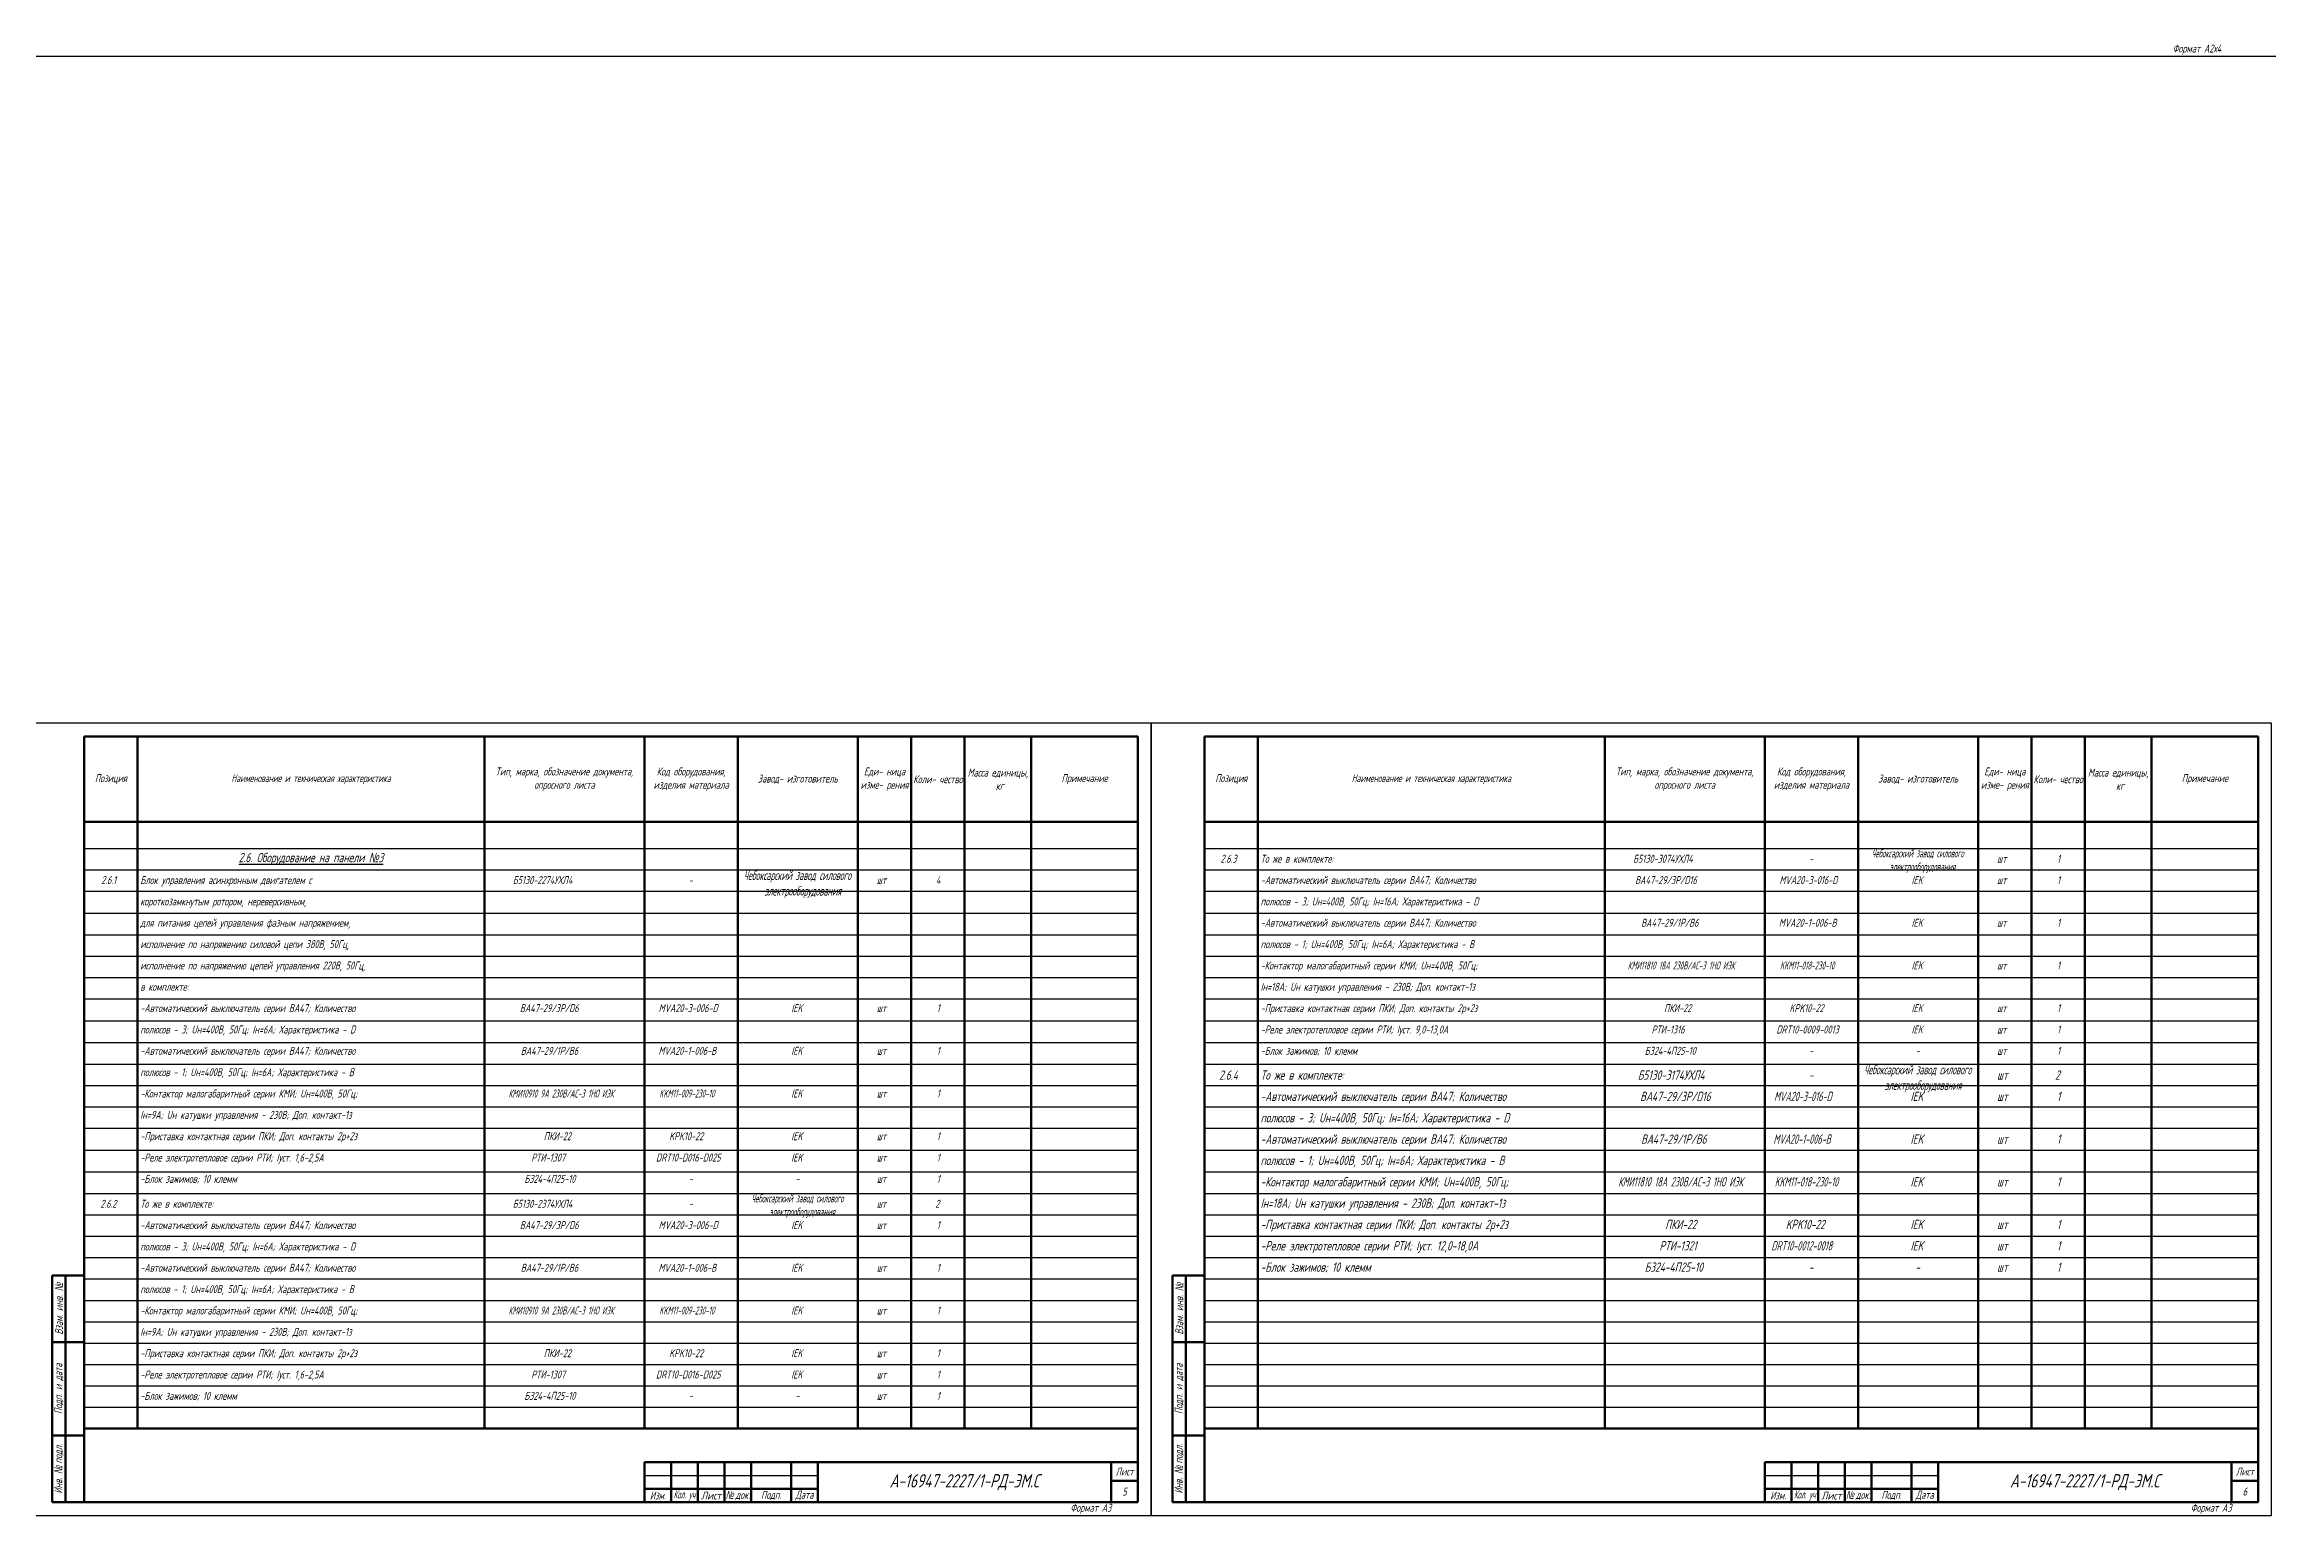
# Model space of a CAD drawing. Header units: millimetres. Extents: x 6735 to 13224, y -12144 to -9633.
# Drawn here: x 8420 to 9254, y -10774 to -10223 of the extents above; entities that cross this region are included whole.
import ezdxf

# ---------------------------------------------------------------- set-up
doc = ezdxf.new("R2010")
doc.units = ezdxf.units.MM
for name, color, linetype, lineweight in [('Рамка толстая', 7, 'Continuous', 60), ('Рамка тонкая', 5, 'Continuous', 25), ('Спецификация', 9, 'Continuous', 25), ('Текст', 2, 'Continuous', 25), ('Штампы', 252, 'Continuous', 25)]:
    doc.layers.add(name, color=color, linetype=linetype, lineweight=lineweight)
doc.styles.add('Simplex', font='simplex.shx', dxfattribs={"width": 0.7, "oblique": 15})

# ---------------------------------------------------------------- blocks, each defined once
blk = doc.blocks.new('A$C191D409F')
at = {"layer": 'Рамка тонкая'}
blk.add_line((0, 0), (1682, 0), dxfattribs=at)
blk = doc.blocks.new('A$C64336E77')
at = {"layer": 'Рамка толстая'}
for p, q in [((20, 5), (20, 292)), ((20, 292), (415, 292)), ((415, 292), (415, 5)), ((20, 5), (415, 5))]:
    blk.add_line(p, q, dxfattribs=at)
at = {"layer": 'Рамка тонкая'}
for p, q in [((0, 297), (0, 0)), ((420, 297), (0, 297)), ((420, 0), (420, 297)), ((0, 0), (420, 0))]:
    blk.add_line(p, q, dxfattribs=at)

msp = doc.modelspace()

# ---------------------------------------------------------------- linework, layer by layer
at = {"layer": 'Спецификация', "lineweight": 60}
for p, q in [((8435.10387, -10482.35746), (8830.10387, -10482.35746)), ((8435.10387, -10482.35746), (8435.10387, -10741.69079)), ((8455.10387, -10482.35746), (8455.10387, -10741.69079)), ((8585.10387, -10482.35746), (8585.10387, -10741.69079)), ((8645.10387, -10482.35746), (8645.10387, -10741.69079)), ((8680.10387, -10482.35746), (8680.10387, -10741.69079)), ((8725.10387, -10482.35746), (8725.10387, -10741.69079)), ((8745.10387, -10482.35746), (8745.10387, -10741.69079)), ((8765.10387, -10482.35746), (8765.10387, -10741.69079)), ((8790.10387, -10482.35746), (8790.10387, -10741.69079)), ((8830.10387, -10482.35746), (8830.10387, -10741.69079)), ((8855.10387, -10482.35746), (9250.10387, -10482.35746)), ((8855.10387, -10482.35746), (8855.10387, -10741.69079)), ((8875.10387, -10482.35746), (8875.10387, -10741.69079)), ((9005.10387, -10482.35746), (9005.10387, -10741.69079)), ((9065.10387, -10482.35746), (9065.10387, -10741.69079)), ((9100.10387, -10482.35746), (9100.10387, -10741.69079)), ((9145.10387, -10482.35746), (9145.10387, -10741.69079)), ((9165.10387, -10482.35746), (9165.10387, -10741.69079)), ((9185.10387, -10482.35746), (9185.10387, -10741.69079)), ((9210.10387, -10482.35746), (9210.10387, -10741.69079)), ((9250.10387, -10482.35746), (9250.10387, -10741.69079)), ((8435.10387, -10514.35746), (8830.10387, -10514.35746)), ((8855.10387, -10514.35746), (9250.10387, -10514.35746)), ((8435.10387, -10741.69079), (8830.10387, -10741.69079)), ((8855.10387, -10741.69079), (9250.10387, -10741.69079))]:
    msp.add_line(p, q, dxfattribs=at)
at = {"layer": 'Спецификация', "color": 5}
for p, q in [((8435.10387, -10524.35746), (8830.10387, -10524.35746)), ((8855.10387, -10524.35746), (9250.10387, -10524.35746)), ((8435.10387, -10532.35746), (8830.10387, -10532.35746)), ((8855.10387, -10532.35746), (9250.10387, -10532.35746)), ((8435.10387, -10540.35746), (8830.10387, -10540.35746)), ((8855.10387, -10540.35746), (9250.10387, -10540.35746)), ((8435.10387, -10548.52413), (8830.10387, -10548.52413)), ((8855.10387, -10548.52413), (9250.10387, -10548.52413)), ((8435.10387, -10556.69079), (8830.10387, -10556.69079)), ((8855.10387, -10556.69079), (9250.10387, -10556.69079)), ((8435.10387, -10564.69079), (8830.10387, -10564.69079)), ((8855.10387, -10564.69079), (9250.10387, -10564.69079)), ((8435.10387, -10572.69079), (8830.10387, -10572.69079)), ((8855.10387, -10572.69079), (9250.10387, -10572.69079)), ((8435.10387, -10580.69079), (8830.10387, -10580.69079)), ((8855.10387, -10580.69079), (9250.10387, -10580.69079)), ((8435.10387, -10588.85746), (8830.10387, -10588.85746)), ((8855.10387, -10588.85746), (9250.10387, -10588.85746)), ((8435.10387, -10597.02413), (8830.10387, -10597.02413)), ((8855.10387, -10597.02413), (9250.10387, -10597.02413)), ((8435.10387, -10605.19079), (8830.10387, -10605.19079)), ((8855.10387, -10605.19079), (9250.10387, -10605.19079)), ((8435.10387, -10613.19079), (8830.10387, -10613.19079)), ((8855.10387, -10613.19079), (9250.10387, -10613.19079)), ((8435.10387, -10621.19079), (8830.10387, -10621.19079)), ((8855.10387, -10621.19079), (9250.10387, -10621.19079)), ((8435.10387, -10629.19079), (8830.10387, -10629.19079)), ((8855.10387, -10629.19079), (9250.10387, -10629.19079)), ((8435.10387, -10637.35746), (8830.10387, -10637.35746)), ((8855.10387, -10637.35746), (9250.10387, -10637.35746)), ((8435.10387, -10645.52413), (8830.10387, -10645.52413)), ((8855.10387, -10645.52413), (9250.10387, -10645.52413)), ((8435.10387, -10653.69079), (8830.10387, -10653.69079)), ((8855.10387, -10653.69079), (9250.10387, -10653.69079)), ((8435.10387, -10661.69079), (8830.10387, -10661.69079)), ((8855.10387, -10661.69079), (9250.10387, -10661.69079)), ((8435.10387, -10669.69079), (8830.10387, -10669.69079)), ((8855.10387, -10669.69079), (9250.10387, -10669.69079)), ((8435.10387, -10677.69079), (8830.10387, -10677.69079)), ((8855.10387, -10677.69079), (9250.10387, -10677.69079)), ((8435.10387, -10685.69079), (8830.10387, -10685.69079)), ((8855.10387, -10685.69079), (9250.10387, -10685.69079)), ((8435.10387, -10693.69079), (8830.10387, -10693.69079)), ((8855.10387, -10693.69079), (9250.10387, -10693.69079)), ((8435.10387, -10701.69079), (8830.10387, -10701.69079)), ((8855.10387, -10701.69079), (9250.10387, -10701.69079)), ((8435.10387, -10709.69079), (8830.10387, -10709.69079)), ((8435.10387, -10717.69079), (8830.10387, -10717.69079)), ((8855.10387, -10709.69079), (9250.10387, -10709.69079)), ((8855.10387, -10717.69079), (9250.10387, -10717.69079)), ((8435.10387, -10725.69079), (8830.10387, -10725.69079)), ((8855.10387, -10725.69079), (9250.10387, -10725.69079)), ((8435.10387, -10733.69079), (8830.10387, -10733.69079)), ((8855.10387, -10733.69079), (9250.10387, -10733.69079))]:
    msp.add_line(p, q, dxfattribs=at)
at = {"layer": 'Штампы', "lineweight": 60}
for p, q in [((8423.10387, -10769.35746), (8423.10387, -10684.35746)), ((8423.10387, -10684.35746), (8435.10387, -10684.35746)), ((8428.10387, -10769.35746), (8428.10387, -10684.35746)), ((8435.10387, -10769.35746), (8435.10387, -10684.35746)), ((8843.10387, -10769.35746), (8843.10387, -10684.35746)), ((8843.10387, -10684.35746), (8855.10387, -10684.35746)), ((8848.10387, -10769.35746), (8848.10387, -10684.35746)), ((8855.10387, -10769.35746), (8855.10387, -10684.35746)), ((8423.10387, -10709.35746), (8435.10387, -10709.35746)), ((8843.10387, -10709.35746), (8855.10387, -10709.35746)), ((8423.10387, -10744.35746), (8435.10387, -10744.35746)), ((8843.10387, -10744.35746), (8855.10387, -10744.35746)), ((8645.10387, -10754.35746), (8830.10387, -10754.35746)), ((8645.10387, -10754.35746), (8645.10387, -10769.35746)), ((8655.10387, -10754.35746), (8655.10387, -10769.35746)), ((8665.10387, -10754.35746), (8665.10387, -10769.35746)), ((8675.10387, -10754.35746), (8675.10387, -10769.35746)), ((8685.10387, -10754.35746), (8685.10387, -10769.35746)), ((8700.10387, -10754.35746), (8700.10387, -10769.35746)), ((8710.10387, -10754.35746), (8710.10387, -10769.35746)), ((8820.10387, -10754.35746), (8820.10387, -10769.35746)), ((8830.10387, -10754.35746), (8830.10387, -10769.35746)), ((9065.10387, -10754.35746), (9250.10387, -10754.35746)), ((9065.10387, -10754.35746), (9065.10387, -10769.35746)), ((9075.10387, -10754.35746), (9075.10387, -10769.35746)), ((9085.10387, -10754.35746), (9085.10387, -10769.35746)), ((9095.10387, -10754.35746), (9095.10387, -10769.35746)), ((9105.10387, -10754.35746), (9105.10387, -10769.35746)), ((9120.10387, -10754.35746), (9120.10387, -10769.35746)), ((9130.10387, -10754.35746), (9130.10387, -10769.35746)), ((9240.10387, -10754.35746), (9240.10387, -10769.35746)), ((9250.10387, -10754.35746), (9250.10387, -10769.35746)), ((8645.10387, -10764.35746), (8710.10387, -10764.35746)), ((8820.10387, -10761.35746), (8830.10387, -10761.35746)), ((9065.10387, -10764.35746), (9130.10387, -10764.35746)), ((9240.10387, -10761.35746), (9250.10387, -10761.35746)), ((8423.10387, -10769.35746), (8435.10387, -10769.35746)), ((8645.10387, -10769.35746), (8830.10387, -10769.35746)), ((8843.10387, -10769.35746), (8855.10387, -10769.35746)), ((9065.10387, -10769.35746), (9250.10387, -10769.35746))]:
    msp.add_line(p, q, dxfattribs=at)
at = {"layer": 'Штампы', "color": 5, "lineweight": 25}
for p, q in [((8645.10387, -10759.35746), (8710.10387, -10759.35746)), ((9065.10387, -10759.35746), (9130.10387, -10759.35746))]:
    msp.add_line(p, q, dxfattribs=at)
at = {"layer": 'Штампы', "color": 8, "lineweight": 0}
for p, q in [((8645.10387, -10774.35746), (8830.10387, -10774.35746)), ((9065.10387, -10774.35746), (9250.10387, -10774.35746))]:
    msp.add_line(p, q, dxfattribs=at)

# ---------------------------------------------------------------- block references
for name, p in [('A$C191D409F', (7575.10387, -10227.35746)), ('A$C64336E77', (8415.10389, -10774.35745)), ('A$C64336E77', (8835.10389, -10774.35745))]:
    msp.add_blockref(name, p)

# ---------------------------------------------------------------- texts
at = {"layer": 'Спецификация', "color": 2, "attachment_point": 5, "style": 'Simplex'}
for s, insert, char_height, width in [('{\\C2;Позиция}', (8445.10387, -10498.35746), 3, 20), ('{\\Fgost|c204;\\Q15;\\C2;Наименование и техническая характеристика}', (8520.10387, -10498.35746), 3, 130), ('{\\C2;Тип, марка, обозначение документа, опросного листа}', (8615.10387, -10498.35746), 3, 60), ('{\\C2;Код оборудования, изделия материала}', (8662.60387, -10498.35746), 3, 35), ('{\\C2;Завод- изготовитель}', (8702.60387, -10498.35746), 3, 45), ('{\\C2;Еди- ница изме- рения}', (8735.10387, -10498.35746), 3, 20), ('{\\C2;Коли- чество}', (8755.10387, -10498.35746), 3, 20), ('{\\C2;Масса единицы,  кг}', (8777.60387, -10498.35746), 3, 25), ('{\\C2;Примечание}', (8810.10387, -10498.35746), 3, 40), ('{\\C2;Позиция}', (8865.10387, -10498.35746), 3, 20), ('{\\Fgost|c204;\\Q15;\\C2;Наименование и техническая характеристика}', (8940.10387, -10498.35746), 3, 130), ('{\\C2;Тип, марка, обозначение документа, опросного листа}', (9035.10387, -10498.35746), 3, 60), ('{\\C2;Код оборудования, изделия материала}', (9082.60387, -10498.35746), 3, 35), ('{\\C2;Завод- изготовитель}', (9122.60387, -10498.35746), 3, 45), ('{\\C2;Еди- ница изме- рения}', (9155.10387, -10498.35746), 3, 20), ('{\\C2;Коли- чество}', (9175.10387, -10498.35746), 3, 20), ('{\\C2;Масса единицы,  кг}', (9197.60387, -10498.35746), 3, 25), ('{\\C2;Примечание}', (9230.10387, -10498.35746), 3, 40), ('{\\L2.6. Оборудование на панели \\fArial|b0|i0|c204|p34;№\\Fsimplex|c204;3}', (8520.10387, -10528.19079), 3.5, 126)]:
    msp.add_mtext(s, dxfattribs=dict(at, insert=insert, char_height=char_height, width=width))
at = {"layer": 'Текст', "attachment_point": 1, "style": 'Simplex'}
for s, width, insert, char_height in [('\\pi5.12372;{\\W0.5;Чебоксарский завод силового \\P\\pi11.78507;электрооборудования}', 45, (9100.10387, -10524.63263), 3), ('\\pi2.22767;{\\W0.5;Чебоксарский завод силового \\P\\pi9.99925;электрооборудования}', 45, (8680.10387, -10532.63263), 3.5), ('\\pi5.94808;2.6.3', 20, (8855.10387, -10526.66872), 3), ('То же в комплекте:', 129, (8876.10387, -10526.66872), 3), ('\\pi10.6338;Б5130-3074УХЛ4', 60, (9005.10387, -10526.66872), 3), ('\\pi16.6;-', 35, (9065.10387, -10526.66872), 3), ('\\pi7.0965;шт', 20, (9145.10387, -10526.66872), 3), ('\\pi9.59808;1', 20, (9165.10387, -10526.66872), 3), ('\\pi6.34808;2.6.1', 20, (8435.10387, -10534.66872), 3), ('Блок управления асинхронным двигателем с ', 129, (8456.10387, -10534.66872), 3), ('\\pi10.6338;Б5130-2274УХЛ4', 60, (8585.10387, -10534.66872), 3), ('\\pi16.6;-', 35, (8645.10387, -10534.66872), 3), ('\\pi7.0965;шт', 20, (8725.10387, -10534.66872), 3), ('\\pi9.23205;4', 20, (8745.10387, -10534.66872), 3), ('полюсов - 3; Uн=400В, 50Гц; Iн=16А; Характеристика - D', 129, (8876.10387, -10542.66872), 3), ('-Автоматический выключатель серии ВА47; Количество', 129, (8876.10387, -10534.66872), 3), ('\\pi11.394;ВА47-29/3Р/D16', 60, (9005.10387, -10534.66872), 3), ('\\pi5.49377;{\\W0.6;MVA20-3-016-D}', 35, (9065.10387, -10534.66872), 3), ('\\pi20.04808;IEK', 45, (9100.10387, -10534.66872), 3), ('\\pi7.0965;шт', 20, (9145.10387, -10534.66872), 3), ('\\pi9.59808;1', 20, (9165.10387, -10534.66872), 3), ('для питания цепей управления фазным напряжением,', 129, (8456.10387, -10550.66872), 3), ('короткозамкнутым ротором, нереверсивным, ', 129, (8456.10387, -10542.66872), 3), ('-Автоматический выключатель серии ВА47; Количество', 129, (8876.10387, -10550.66872), 3), ('\\pi13.643;ВА47-29/1Р/В6', 60, (9005.10387, -10550.66872), 3), ('\\pi5.26035;{\\W0.6;MVA20-1-006-В}', 35, (9065.10387, -10550.66872), 3), ('\\pi20.04808;IEK', 45, (9100.10387, -10550.66872), 3), ('\\pi9.59808;1', 20, (9165.10387, -10550.66872), 3), ('исполнение по напряжению силовой цепи 380В, 50Гц,', 129, (8456.10387, -10558.66872), 3), ('полюсов - 1; Uн=400В, 50Гц; Iн=6А; Характеристика - В', 129, (8876.10387, -10558.66872), 3), ('\\pi7.0965;шт', 20, (9145.10387, -10550.66872), 3), ('{\\W0.7;исполнение по напряжению цепей управления 220В, 50Гц,}', 129, (8456.10387, -10566.66872), 3), ('-Контактор малогабаритный серии КМИ; Uн=400В, 50Гц; ', 129, (8876.10387, -10566.66872), 3), ('\\pi8.63379;{\\W0.5;КМИ11810 18А 230В/АС-3 1НО ИЭК}', 60, (9005.10387, -10566.66872), 3), ('\\pi5.71035;{\\W0.5;KKM11-018-230-10}', 35, (9065.10387, -10566.66872), 3), ('\\pi20.04808;IEK', 45, (9100.10387, -10566.66872), 3), ('\\pi7.0965;шт', 20, (9145.10387, -10566.66872), 3), ('\\pi9.59808;1', 20, (9165.10387, -10566.66872), 3), ('в комплекте:', 129, (8456.10387, -10574.66872), 3), ('Iн=18А; Uн катушки управления - 230В; Доп. контакт-1з', 129, (8876.10387, -10574.66872), 3), ('-Автоматический выключатель серии ВА47; Количество', 129, (8456.10387, -10582.66872), 3), ('\\pi13.293;ВА47-29/3Р/D6', 60, (8585.10387, -10582.66872), 3), ('\\pi5.32234;{\\W0.6;MVA20-3-006-D}', 35, (8645.10387, -10582.66872), 3), ('\\pi20.04808;IEK', 45, (8680.10387, -10582.66872), 3), ('\\pi7.0965;шт', 20, (8725.10387, -10582.66872), 3), ('\\pi9.59808;1', 20, (8745.10387, -10582.66872), 3), ('{\\W0.7;-Приставка контактная серии ПКИ; Доп. контакты 2р+2з}', 129, (8876.10387, -10582.66872), 3), ('\\pi22.234;ПКИ-22', 60, (9005.10387, -10582.66872), 3), ('\\pi9.27463;KPK10-22', 35, (9065.10387, -10582.66872), 3), ('\\pi20.04808;IEK', 45, (9100.10387, -10582.66872), 3), ('\\pi7.0965;шт', 20, (9145.10387, -10582.66872), 3), ('\\pi9.59808;1', 20, (9165.10387, -10582.66872), 3), ('{\\W0.7;полюсов - 3; Uн=400В, 50Гц; Iн=6А; Характеристика - D}', 129, (8456.10387, -10590.66872), 3), ('-Реле электротепловое серии РТИ; Iуст. 9,0-13,0А', 129, (8876.10387, -10590.66872), 3), ('\\pi17.5713;РТИ-1316', 60, (9005.10387, -10590.66872), 3), ('\\pi4.3695;{\\W0.6;DRT10-0009-0013}', 35, (9065.10387, -10590.66872), 3), ('\\pi20.04808;IEK', 45, (9100.10387, -10590.66872), 3), ('\\pi7.0965;шт', 20, (9145.10387, -10590.66872), 3), ('\\pi9.59808;1', 20, (9165.10387, -10590.66872), 3), ('-Автоматический выключатель серии ВА47; Количество', 129, (8456.10387, -10598.66872), 3), ('\\pi13.643;ВА47-29/1Р/В6', 60, (8585.10387, -10598.66872), 3), ('\\pi5.26035;{\\W0.6;MVA20-1-006-В}', 35, (8645.10387, -10598.66872), 3), ('\\pi20.04808;IEK', 45, (8680.10387, -10598.66872), 3), ('\\pi7.0965;шт', 20, (8725.10387, -10598.66872), 3), ('\\pi9.59808;1', 20, (8745.10387, -10598.66872), 3), ('-Блок зажимов; 10 клемм', 129, (8876.10387, -10598.66872), 3), ('\\pi14.988;БЗ24-4П25-10', 60, (9005.10387, -10598.66872), 3), ('\\pi16.6;-', 35, (9065.10387, -10598.66872), 3), ('\\pi21.6;-', 45, (9100.10387, -10598.66872), 3), ('\\pi7.0965;шт', 20, (9145.10387, -10598.66872), 3), ('\\pi9.59808;1', 20, (9165.10387, -10598.66872), 3), ('полюсов - 1; Uн=400В, 50Гц; Iн=6А; Характеристика - В', 129, (8456.10387, -10606.66872), 3), ('\\pi5.44776;2.6.4', 20, (8855.10387, -10607.50205), 3.5), ('То же в комплекте:', 129, (8876.10387, -10607.50205), 3.5), ('\\pi12.4061;Б5130-3174УХЛ4', 60, (9005.10387, -10607.50205), 3.5), ('\\pi2.22767;{\\W0.5;Чебоксарский завод силового \\P\\pi9.99925;электрооборудования}', 45, (9100.10387, -10605.46596), 3.5), ('\\pi7.0965;шт', 20, (9145.10387, -10607.50205), 3.5), ('\\pi8.86207;2', 20, (9165.10387, -10607.50205), 3.5), ('-Контактор малогабаритный серии КМИ; Uн=400В, 50Гц; ', 129, (8456.10387, -10614.66872), 3), ('\\pi9.06236;{\\W0.5;КМИ10910 9А 230В/АС-3 1НО ИЭК}', 60, (8585.10387, -10614.66872), 3), ('\\pi5.56749;{\\W0.5;KKM11-009-230-10}', 35, (8645.10387, -10614.66872), 3), ('\\pi20.04808;IEK', 45, (8680.10387, -10614.66872), 3), ('\\pi7.0965;шт', 20, (8725.10387, -10614.66872), 3), ('\\pi9.59808;1', 20, (8745.10387, -10614.66872), 3), ('-Автоматический выключатель серии ВА47; Количество', 129, (8876.10387, -10615.50205), 3.5), ('\\pi13.293;ВА47-29/3Р/D16', 60, (9005.10387, -10615.50205), 3.5), ('\\pi3.49273;{\\W0.6;MVA20-3-016-D}', 35, (9065.10387, -10615.50205), 3.5), ('\\pi16.45;-', 35, (9065.10387, -10607.50205), 3.5), ('\\pi19.63942;IEK', 45, (9100.10387, -10615.50205), 3.5), ('\\pi7.0965;шт', 20, (9145.10387, -10615.50205), 3.5), ('\\pi9.53109;1', 20, (9165.10387, -10615.50205), 3.5), ('Iн=9А; Uн катушки управления - 230В; Доп. контакт-1з', 129, (8456.10387, -10622.66872), 3), ('полюсов - 3; Uн=400В, 50Гц; Iн=16А; Характеристика - D', 129, (8876.10387, -10623.50205), 3.5), ('{\\W0.7;-Приставка контактная серии ПКИ; Доп. контакты 2р+2з}', 129, (8456.10387, -10630.66872), 3), ('\\pi22.234;ПКИ-22', 60, (8585.10387, -10630.66872), 3), ('\\pi9.27463;KPK10-22', 35, (8645.10387, -10630.66872), 3), ('\\pi20.04808;IEK', 45, (8680.10387, -10630.66872), 3), ('\\pi7.0965;шт', 20, (8725.10387, -10630.66872), 3), ('\\pi9.59808;1', 20, (8745.10387, -10630.66872), 3), ('-Автоматический выключатель серии ВА47; Количество', 129, (8876.10387, -10631.50205), 3.5), ('\\pi13.643;ВА47-29/1Р/В6', 60, (9005.10387, -10631.50205), 3.5), ('\\pi3.22041;{\\W0.6;MVA20-1-006-В}', 35, (9065.10387, -10631.50205), 3.5), ('\\pi19.63942;IEK', 45, (9100.10387, -10631.50205), 3.5), ('\\pi7.0965;шт', 20, (9145.10387, -10631.50205), 3.5), ('\\pi9.53109;1', 20, (9165.10387, -10631.50205), 3.5), ('-Реле электротепловое серии РТИ; Iуст. 1,6-2,5А', 129, (8456.10387, -10638.66872), 3), ('\\pi17.5713;РТИ-1307', 60, (8585.10387, -10638.66872), 3), ('\\pi4.32665;{\\W0.6;DRT10-D016-D025}', 35, (8645.10387, -10638.66872), 3), ('\\pi20.04808;IEK', 45, (8680.10387, -10638.66872), 3), ('\\pi7.0965;шт', 20, (8725.10387, -10638.66872), 3), ('\\pi9.59808;1', 20, (8745.10387, -10638.66872), 3), ('полюсов - 1; Uн=400В, 50Гц; Iн=6А; Характеристика - В', 129, (8876.10387, -10639.50205), 3.5), ('-Блок зажимов; 10 клемм', 129, (8456.10387, -10646.66872), 3), ('\\pi14.988;БЗ24-4П25-10', 60, (8585.10387, -10646.66872), 3), ('\\pi16.6;-', 35, (8645.10387, -10646.66872), 3), ('\\pi21.6;-', 45, (8680.10387, -10646.66872), 3), ('\\pi7.0965;шт', 20, (8725.10387, -10646.66872), 3), ('\\pi9.59808;1', 20, (8745.10387, -10646.66872), 3), ('-Контактор малогабаритный серии КМИ; Uн=400В, 50Гц; ', 129, (8876.10387, -10647.50205), 3.5), ('\\pi5.07276;{\\W0.5;КМИ11810 18А 230В/АС-3 1НО ИЭК}', 60, (9005.10387, -10647.50205), 3.5), ('\\pi3.74541;{\\W0.5;KKM11-018-230-10}', 35, (9065.10387, -10647.50205), 3.5), ('\\pi19.63942;IEK', 45, (9100.10387, -10647.50205), 3.5), ('\\pi7.0965;шт', 20, (9145.10387, -10647.50205), 3.5), ('\\pi9.53109;1', 20, (9165.10387, -10647.50205), 3.5), ('\\pi6.02463;2.6.2', 20, (8435.10387, -10656.00205), 3), ('То же в комплекте:', 129, (8456.10387, -10656.00205), 3), ('\\pi10.6338;Б5130-2374УХЛ4', 60, (8585.10387, -10656.00205), 3), ('\\pi16.6;-', 35, (8645.10387, -10656.00205), 3), ('\\pi5.12372;{\\W0.5;Чебоксарский завод силового \\P\\pi11.78507;электрооборудования}', 45, (8680.10387, -10653.96596), 3), ('\\pi7.0965;шт', 20, (8725.10387, -10656.00205), 3), ('\\pi9.02463;2', 20, (8745.10387, -10656.00205), 3), ('Iн=18А; Uн катушки управления - 230В; Доп. контакт-1з', 129, (8876.10387, -10655.50205), 3.5), ('-Автоматический выключатель серии ВА47; Количество', 129, (8456.10387, -10664.00205), 3), ('\\pi13.293;ВА47-29/3Р/D6', 60, (8585.10387, -10664.00205), 3), ('\\pi5.32234;{\\W0.6;MVA20-3-006-D}', 35, (8645.10387, -10664.00205), 3), ('\\pi20.04808;IEK', 45, (8680.10387, -10664.00205), 3), ('\\pi7.0965;шт', 20, (8725.10387, -10664.00205), 3), ('\\pi9.59808;1', 20, (8745.10387, -10664.00205), 3), ('{\\W0.7;-Приставка контактная серии ПКИ; Доп. контакты 2р+2з}', 129, (8876.10387, -10663.50205), 3.5), ('\\pi22.67874;ПКИ-22', 60, (9005.10387, -10663.50205), 3.5), ('\\pi7.90374;KPK10-22', 35, (9065.10387, -10663.50205), 3.5), ('\\pi19.63942;IEK', 45, (9100.10387, -10663.50205), 3.5), ('\\pi7.0965;шт', 20, (9145.10387, -10663.50205), 3.5), ('\\pi9.53109;1', 20, (9165.10387, -10663.50205), 3.5), ('{\\W0.7;полюсов - 3; Uн=400В, 50Гц; Iн=6А; Характеристика - D}', 129, (8456.10387, -10672.00205), 3), ('-Реле электротепловое серии РТИ; Iуст. 12,0-18,0А', 129, (8876.10387, -10671.50205), 3.5), ('\\pi20.49985;РТИ-1321', 60, (9005.10387, -10671.50205), 3.5), ('\\pi2.44808;{\\W0.6;DRT10-0012-0018}', 35, (9065.10387, -10671.50205), 3.5), ('\\pi19.63942;IEK', 45, (9100.10387, -10671.50205), 3.5), ('\\pi7.0965;шт', 20, (9145.10387, -10671.50205), 3.5), ('\\pi9.53109;1', 20, (9165.10387, -10671.50205), 3.5), ('-Автоматический выключатель серии ВА47; Количество', 129, (8456.10387, -10680.00205), 3), ('\\pi13.643;ВА47-29/1Р/В6', 60, (8585.10387, -10680.00205), 3), ('\\pi5.26035;{\\W0.6;MVA20-1-006-В}', 35, (8645.10387, -10680.00205), 3), ('\\pi20.04808;IEK', 45, (8680.10387, -10680.00205), 3), ('\\pi7.0965;шт', 20, (8725.10387, -10680.00205), 3), ('\\pi9.59808;1', 20, (8745.10387, -10680.00205), 3), ('-Блок зажимов; 10 клемм', 129, (8876.10387, -10679.50205), 3.5), ('\\pi14.98805;БЗ24-4П25-10', 60, (9005.10387, -10679.50205), 3.5), ('\\pi16.45;-', 35, (9065.10387, -10679.50205), 3.5), ('\\pi21.45;-', 45, (9100.10387, -10679.50205), 3.5), ('\\pi7.0965;шт', 20, (9145.10387, -10679.50205), 3.5), ('\\pi9.53109;1', 20, (9165.10387, -10679.50205), 3.5), ('полюсов - 1; Uн=400В, 50Гц; Iн=6А; Характеристика - В', 129, (8456.10387, -10688.00205), 3), ('-Контактор малогабаритный серии КМИ; Uн=400В, 50Гц; ', 129, (8456.10387, -10696.00205), 3), ('\\pi9.06236;{\\W0.5;КМИ10910 9А 230В/АС-3 1НО ИЭК}', 60, (8585.10387, -10696.00205), 3), ('\\pi5.56749;{\\W0.5;KKM11-009-230-10}', 35, (8645.10387, -10696.00205), 3), ('\\pi20.04808;IEK', 45, (8680.10387, -10696.00205), 3), ('\\pi7.0965;шт', 20, (8725.10387, -10696.00205), 3), ('\\pi9.59808;1', 20, (8745.10387, -10696.00205), 3), ('Iн=9А; Uн катушки управления - 230В; Доп. контакт-1з', 129, (8456.10387, -10704.00205), 3), ('{\\W0.7;-Приставка контактная серии ПКИ; Доп. контакты 2р+2з}', 129, (8456.10387, -10712.00205), 3), ('\\pi22.234;ПКИ-22', 60, (8585.10387, -10712.00205), 3), ('\\pi9.27463;KPK10-22', 35, (8645.10387, -10712.00205), 3), ('\\pi20.04808;IEK', 45, (8680.10387, -10712.00205), 3), ('\\pi7.0965;шт', 20, (8725.10387, -10712.00205), 3), ('\\pi9.59808;1', 20, (8745.10387, -10712.00205), 3), ('-Реле электротепловое серии РТИ; Iуст. 1,6-2,5А', 129, (8456.10387, -10720.00205), 3), ('\\pi17.5713;РТИ-1307', 60, (8585.10387, -10720.00205), 3), ('\\pi4.32665;{\\W0.6;DRT10-D016-D025}', 35, (8645.10387, -10720.00205), 3), ('\\pi20.04808;IEK', 45, (8680.10387, -10720.00205), 3), ('\\pi7.0965;шт', 20, (8725.10387, -10720.00205), 3), ('\\pi9.59808;1', 20, (8745.10387, -10720.00205), 3), ('-Блок зажимов; 10 клемм', 129, (8456.10387, -10728.00205), 3), ('\\pi14.988;БЗ24-4П25-10', 60, (8585.10387, -10728.00205), 3), ('\\pi16.6;-', 35, (8645.10387, -10728.00205), 3), ('\\pi21.6;-', 45, (8680.10387, -10728.00205), 3), ('\\pi7.0965;шт', 20, (8725.10387, -10728.00205), 3), ('\\pi9.59808;1', 20, (8745.10387, -10728.00205), 3)]:
    msp.add_mtext_dynamic_manual_height_columns(s, width=width, gutter_width=12.5, heights=[0], dxfattribs=dict(at, insert=insert, char_height=char_height))
at = {"layer": 'Штампы', "color": 2, "style": 'Simplex'}
for s, insert, char_height, width, attachment_point in [('Формат А2х4', (9227.10387, -10224.85746), 3, 50, 5), ('А-16947-2227/1-РД-ЭМ.С', (8765.10387, -10761.85746), 5, 110, 5), ('{\\W0.7;Лист}', (8825.10387, -10757.85746), 3, 10, 5), ('А-16947-2227/1-РД-ЭМ.С', (9185.10387, -10761.85746), 5, 110, 5), ('{\\W0.7;Лист}', (9245.10387, -10757.85746), 3, 10, 5), ('Изм.', (8650.10387, -10766.85746), 3, 10, 5), ('{\\W0.5;Кол. уч}', (8660.10387, -10766.85746), 3, 10, 5), ('{\\W0.8;Лист}', (8670.10387, -10766.85746), 3, 10, 5), ('{\\fArial|b0|i0|c204|p34;\\W0.6;№ \\Fsimplex|c204;док.}', (8680.10387, -10766.85746), 3, 10, 5), ('Подп.', (8692.60387, -10766.85746), 3, 15, 5), ('{\\W0.7;Дата}', (8705.10387, -10766.85746), 3, 10, 5), ('5', (8825.10387, -10765.35746), 3, 10, 5), ('Изм.', (9070.10387, -10766.85746), 3, 10, 5), ('{\\W0.5;Кол. уч}', (9080.10387, -10766.85746), 3, 10, 5), ('{\\W0.8;Лист}', (9090.10387, -10766.85746), 3, 10, 5), ('{\\fArial|b0|i0|c204|p34;\\W0.6;№ \\Fsimplex|c204;док.}', (9100.10387, -10766.85746), 3, 10, 5), ('Подп.', (9112.60387, -10766.85746), 3, 15, 5), ('{\\W0.7;Дата}', (9125.10387, -10766.85746), 3, 10, 5), ('6', (9245.10387, -10765.35746), 3, 10, 5), ('Формат А3', (8820.10387, -10771.85746), 3, 165, 6), ('Формат А3', (9240.10387, -10771.85746), 3, 165, 6)]:
    msp.add_mtext(s, dxfattribs=dict(at, insert=insert, char_height=char_height, width=width, attachment_point=attachment_point))
at = {"layer": 'Штампы', "color": 2, "char_height": 3, "attachment_point": 5, "rotation": 90, "style": 'Simplex'}
for s, insert, width in [('Взам. инв. {\\fArial|b0|i0|c204|p34;№}', (8425.60387, -10696.85746), 25), ('Взам. инв. {\\fArial|b0|i0|c204|p34;№}', (8845.60387, -10696.85746), 25), ('Подп. и дата', (8425.60387, -10726.85746), 35), ('Подп. и дата', (8845.60387, -10726.85746), 35), ('Инв. {\\fArial|b0|i0|c204|p34;№ }подл.', (8425.60387, -10756.85746), 25), ('Инв. {\\fArial|b0|i0|c204|p34;№ }подл.', (8845.60387, -10756.85746), 25)]:
    msp.add_mtext(s, dxfattribs=dict(at, insert=insert, width=width))

doc.saveas('drawing.dxf')
